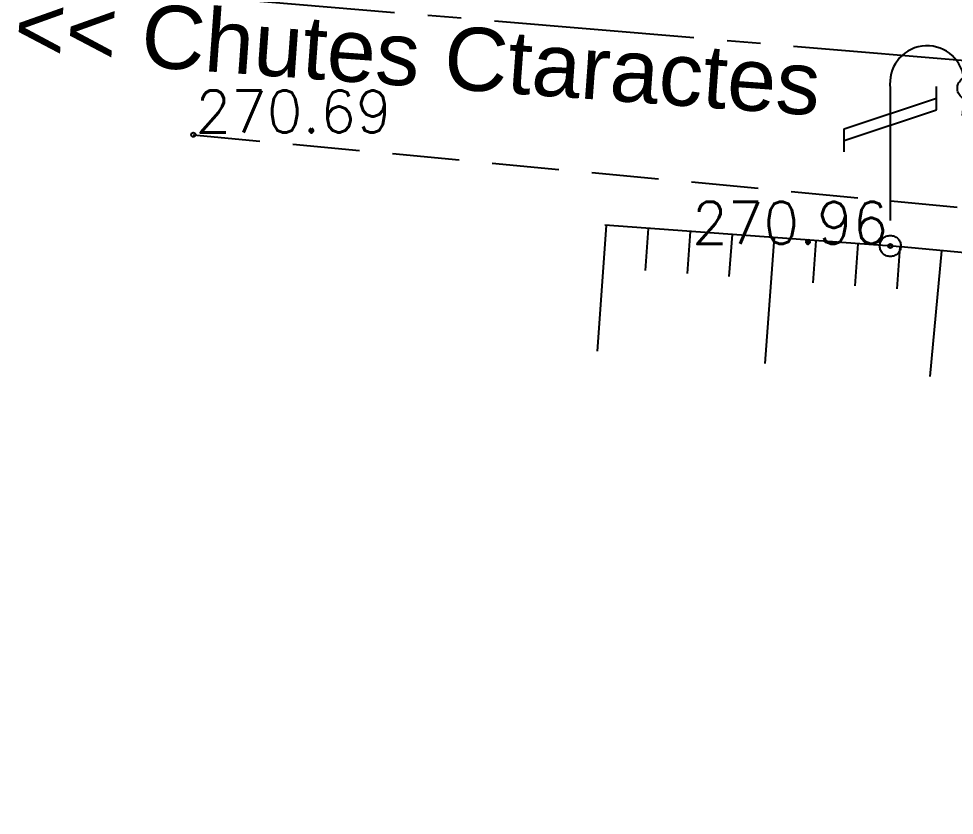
# Model space of a CAD drawing. Extents: x 524954 to 526204, y 9523489 to 9524010.
# Drawn here: x 525062.5 to 525084.76, y 9523704.91 to 9523723.85 of the extents above; entities that cross this region are included whole.
import ezdxf
from ezdxf.enums import TextEntityAlignment as Align

# ---------------------------------------------------------------- set-up
doc = ezdxf.new("R2010")
doc.units = 0
doc.header["$PDMODE"] = 33
doc.header["$PDSIZE"] = 0.1
doc.linetypes.add('AXES2', pattern=[28.575, 19.05, -3.175, 3.175, -3.175])
doc.linetypes.add('CACHE2', pattern=[4.7625, 3.175, -1.5875])
for name, color, linetype in [('Axe_Piste', 3, 'AXES2'), ('Borde_Piste', 7, 'CACHE2'), ('Haut_Talus', 30, 'Continuous'), ('Réseau_Electrique', 1, 'CACHE2'), ('Talus', 2, 'Continuous'), ('TopoAlt', 3, 'Continuous'), ('TOPOJIS', 7, 'Continuous'), ('Toponomie', 7, 'CACHE2')]:
    doc.layers.add(name, color=color, linetype=linetype)
doc.styles.add('Simplex 1.0', font='Simplex.shx', dxfattribs={"width": 0.99, "height": 1})
doc.styles.get("Standard").update_dxf_attribs({"font": 'arial.ttf'})

# ---------------------------------------------------------------- blocks, each defined once
blk = doc.blocks.new('TCPOINT M')
at = {"color": 0}
blk.add_point((0, 0), dxfattribs=at)
at = {"layer": 'TopoAlt', "style": 'Simplex 1.0', "width": 0.99}
blk.add_attdef('ALT', (0.15, 0.15), '', height=1, dxfattribs=at)
blk = doc.blocks.new('l014')
at = {"color": 0}
blk.add_line((0, 3.777478), (0, 0.25), dxfattribs=at)
for points in [[(-1.096503, 2.511196), (-1.096503, 2.78678), (1.096503, 3.515838), (1.096503, 3.791422)], [(2.13811, 3.655671), (2.462092, 3.43139)], [(-1.096503, 2.235612), (-1.096503, 2.511196), (1.096503, 3.240254), (1.096503, 3.515838)], [(1.751571, 3.499221), (1.711147, 3.102434)], [(1.881771, 3.470574), (1.952051, 3.086485)], [(1.982361, 3.491933), (2.1506, 3.141531)], [(2.076053, 3.555828), (2.327604, 3.258737)]]:
    blk.add_lwpolyline(points, dxfattribs=at)
for centre, radius in [((1.875, 3.75), 0.279508), ((0, 0), 0.25)]:
    blk.add_circle(centre, radius, dxfattribs=at)
blk.add_arc((0.875, 3.875), 0.883883, 8.130102, 188.130102, dxfattribs=at)

msp = doc.modelspace()

# ---------------------------------------------------------------- linework, layer by layer
at = {"layer": 'Axe_Piste', "ltscale": 0.25, "flags": 128}
msp.add_lwpolyline([(525066.696, 9523724.397), (525085.951, 9523722.773), (525106.549, 9523720.679), (525125.937, 9523721.609), (525145.104, 9523722.079), (525164.844, 9523721.17), (525176.151, 9523721.612), (525180.37, 9523722.005), (525195.763, 9523727.11), (525207.279, 9523734.847)], dxfattribs=at)
at = {"layer": 'Borde_Piste', "ltscale": 0.5, "flags": 128}
msp.add_lwpolyline([(525066.653, 9523721.088), (525085.107, 9523719.34), (525106.444, 9523717.48), (525126.219, 9523718.382), (525126.219, 9523718.382), (525124.084, 9523712.777), (525115.285, 9523704.909)], dxfattribs=at)
at = {"layer": 'Haut_Talus', "flags": 128}
msp.add_lwpolyline([(525124.284, 9523717.055), (525118.042, 9523716.093), (525106.138, 9523716.3), (525083.483, 9523718.42), (525076.445, 9523718.937)], dxfattribs=at)
at = {"layer": 'Talus'}
for p, q in [((525076.477, 9523718.934), (525076.258, 9523715.942)), ((525077.475, 9523718.861), (525077.401, 9523717.864)), ((525078.472, 9523718.788), (525078.399, 9523717.791)), ((525079.469, 9523718.715), (525079.396, 9523717.717)), ((525080.467, 9523718.641), (525080.247, 9523715.65)), ((525081.464, 9523718.568), (525081.391, 9523717.571)), ((525082.461, 9523718.495), (525082.388, 9523717.498)), ((525083.459, 9523718.422), (525083.385, 9523717.425)), ((525084.454, 9523718.329), (525084.175, 9523715.342))]:
    msp.add_line(p, q, dxfattribs=at)

# ---------------------------------------------------------------- block references
at = {"layer": 'Réseau_Electrique'}
msp.add_blockref('l014', (525083.234, 9523718.443), dxfattribs=at)
at = {"layer": 'TOPOJIS'}
ref = msp.add_blockref('TCPOINT M', (525066.653, 9523721.088, 270.69), dxfattribs=at)
ref.add_attrib('ALT', '270.69', (525066.703, 9523721.138, 270.69), dxfattribs={"layer": 'TopoAlt', "height": 1, "style": 'Simplex 1.0', "width": 0.99})
ref = msp.add_blockref('TCPOINT M', (525083.234, 9523718.443, 270.96), dxfattribs=at)
ref.add_attrib('ALT', '270.96', dxfattribs={"layer": 'TopoAlt', "height": 1, "style": 'Simplex 1.0', "width": 0.99}).set_placement((525083.184, 9523718.493, 270.96), align=Align.RIGHT)

# ---------------------------------------------------------------- texts
at = {"layer": 'Toponomie', "insert": (525062.46, 9523724.427), "char_height": 1.5, "width": 38.52036, "attachment_point": 1, "rotation": 355.8549}
msp.add_mtext('<< Chutes Ctaractes', dxfattribs=at)

doc.saveas('drawing.dxf')
